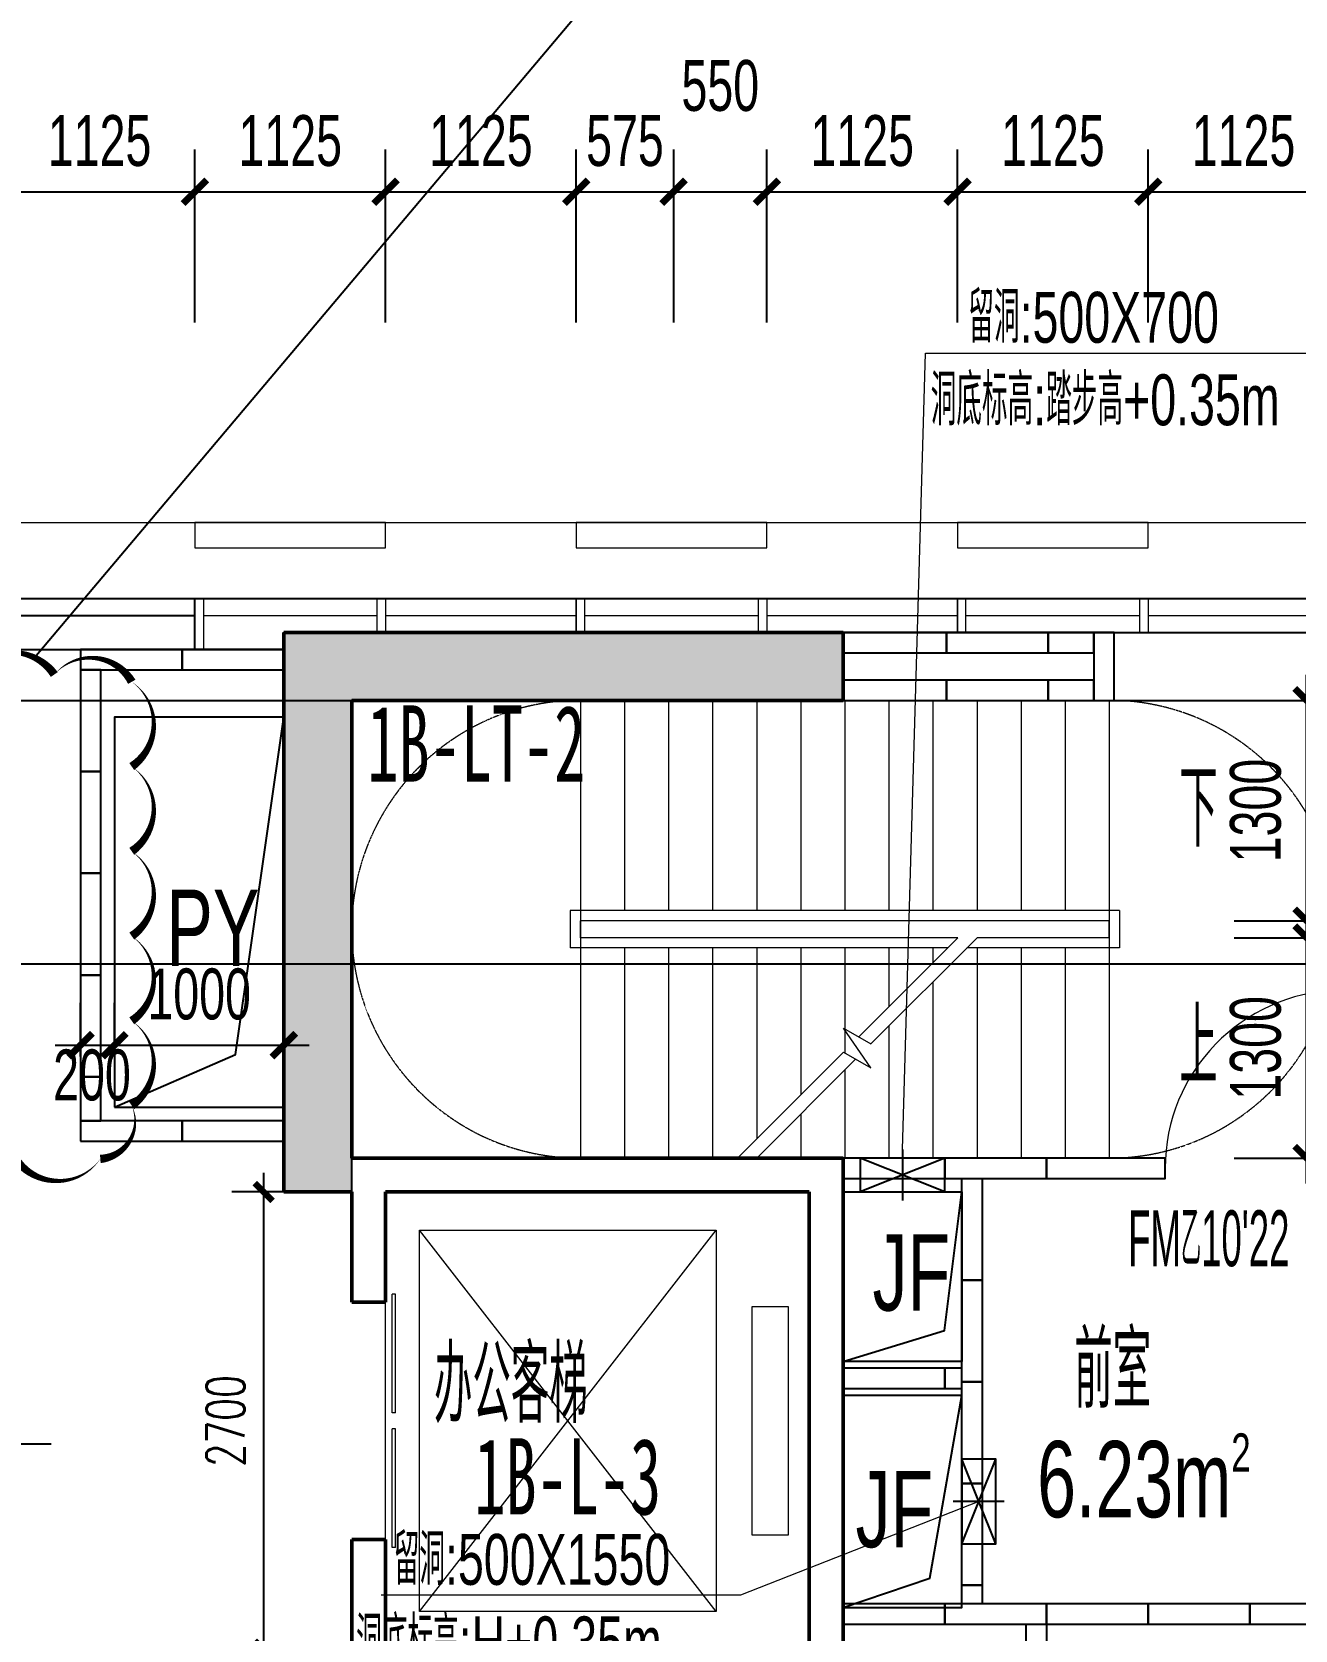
# Model space of a CAD drawing. Header units: millimetres. Extents: x 285006 to 3037698, y -2820855 to 192241.
# Drawn here: x 830919 to 838372, y -2796406 to -2786980 of the extents above; entities that cross this region are included whole.
import ezdxf
from ezdxf.enums import TextEntityAlignment as Align
from ezdxf.xclip import XClip

# ---------------------------------------------------------------- set-up
doc = ezdxf.new("R2010")
doc.units = ezdxf.units.MM
doc.header["$XCLIPFRAME"] = 2
doc.header["$PDMODE"] = 35
doc.header["$PDSIZE"] = -0.1
doc.linetypes.add('CORE-1B-4F$0$DASH', pattern=[0.35, 0.25, -0.1])
for name, color, linetype, lineweight in [('$$$$ALC轻质隔墙', 1, 'Continuous', 25), ('CORE-1B-4F$0$A-DOOR', 142, 'Continuous', 18), ('CORE-1B-4F$0$A-FLOR-STRS', 13, 'Continuous', 18), ('CORE-1B-4F$0$A-FLOR-STRU', 4, 'Continuous', 25), ('CORE-1B-4F$0$A-FLOR-UNDR', 11, 'Continuous', 18), ('CORE-1B-4F$0$A-WALL', 2, 'Continuous', 50), ('DIM-1A1B-电梯尺寸$0$A-ANNO-DIMS', 73, 'Continuous', 18), ('DIM-1B-6F$0$A-ANNO-DIMS', 73, 'Continuous', 18), ('DOOR-1B-IDEN-HXT$0$A-DOOR-FIRE', 142, 'Continuous', 18), ('EXWALL-1B-6F$0$A-FLOR-UNDR', 11, 'Continuous', 18), ('EXWALL-1B-6F$0$A-WALL-GLAZ', 142, 'Continuous', 18), ('EXWALL-1B-6F$0$A-WALL-STON', 31, 'Continuous', 18), ('VERT-IDEN-1B-4F$0$A-ANNO-LEVL', 130, 'Continuous', 25), ('VERT-IDEN-1B-4F$0$A-ANNO-TEXT', 7, 'Continuous', 25), ('VERT-IDEN-1B-4F$0$A-COND-IDEN-TEXT', 11, 'Continuous', 18), ('VERT-IDEN-1B-4F$0$A-EVTR-IDEN', 7, 'Continuous', 25), ('VERT-IDEN-1B-4F$0$A-FLOR-STRS', 13, 'Continuous', 18), ('VERT-IDEN-1B-4F$0$A-ROOM-IDEN', 7, 'Continuous', 25), ('VERT-IDEN-1B-4F$0$mianji', 11, 'Continuous', 18), ('结构留洞-1#AB-6F$0$A-HOLE', 140, 'Continuous', 25)]:
    doc.layers.add(name, color=color, linetype=linetype, lineweight=lineweight)
for name, color, linetype in [('20230731变更修改', 41, 'Continuous'), ('___', 4, 'Continuous'), ('COL-1A1B-4~12$0$S-PUB-COL', 6, 'Continuous'), ('COL-1A1B-4~12$0$S-PUB-COLHATCH', 8, 'Continuous')]:
    doc.layers.add(name, color=color, linetype=linetype)
doc.styles.add('DIM-1A1B-电梯尺寸$0$dim_font', font='simplex.shx', dxfattribs={"width": 0.7})
doc.styles.add('DIM-1B-6F$0$HYGB2014', font='hygbsz.shx', dxfattribs={"width": 0.7, "bigfont": 'hygbhz.shx'})
doc.styles.add('DOOR-1B-IDEN-HXT$0$HYGB2014', font='hygbsz.shx', dxfattribs={"width": 0.7, "bigfont": 'hygbhz.shx'})
doc.styles.add('VERT-IDEN-1B-4F$0$HYGB2014', font='hygbsz.shx', dxfattribs={"width": 0.7, "bigfont": 'hygbhz.shx'})
doc.styles.add('VERT-IDEN-1B-4F$0$HYHT', font='simhei.ttf', dxfattribs={"width": 0.75})
doc.dimstyles.new('DIM-1A1B-电梯尺寸$0$DIMN75', dxfattribs={"dimscale": 0.75, "dimtxt": 300, "dimasz": 100, "dimexe": 250, "dimexo": 300, "dimgap": 0, "dimtad": 0, "dimdec": 0, "dimzin": 0, "dimdsep": 46, "dimtxsty": 'DIM-1A1B-电梯尺寸$0$dim_font', "dimblk": 'DIM-1A1B-电梯尺寸$0$_archtick', "dimcen": 0.09, "dimdle": 150, "dimclrt": 7, "dimazin": 0, "dimtfac": 1, "dimtdec": 0, "dimtix": 1, "dimtmove": 2, "dimatfit": 3, "dimfxl": 1, "dimtvp": 1, "dimtolj": 1, "dimtzin": 0, "dimarcsym": 0})
doc.dimstyles.new('DIM-1B-6F$0$DIMN', dxfattribs={"dimtxt": 300, "dimasz": 100, "dimexe": 250, "dimexo": 300, "dimgap": 0, "dimtad": 0, "dimdec": 0, "dimzin": 0, "dimdsep": 46, "dimtxsty": 'DIM-1B-6F$0$HYGB2014', "dimblk": 'DIM-1B-6F$0$_archtick', "dimcen": 0.09, "dimdle": 150, "dimclrt": 7, "dimazin": 0, "dimtfac": 1, "dimtdec": 0, "dimtix": 1, "dimtmove": 2, "dimatfit": 3, "dimfxl": 1, "dimtvp": 1, "dimtolj": 1, "dimtzin": 0, "dimarcsym": 0})

# ---------------------------------------------------------------- blocks, each defined once
blk = doc.blocks.new('EXWALL-1B-6F$0$幕墙-1125陶板单元')
blk.add_lwpolyline([(-562.5, 150), (562.5, 150), (562.5, 0), (-562.5, 0)], close=True)
blk = doc.blocks.new('EXWALL-1B-6F$0$幕墙-1125玻璃单元')
blk.add_line((-562.5, 100), (562.5, 100))
for points in [[(-612.5, 0), (-562.5, 0), (-562.5, 200), (-612.5, 200)], [(-562.5, 200), (562.5, 200), (562.5, 0), (-562.5, 0)], [(612.5, 0), (562.5, 0), (562.5, 200), (612.5, 200)]]:
    blk.add_lwpolyline(points, close=True)
blk = doc.blocks.new('EXWALL-1B-6F')
at = {"layer": 'EXWALL-1B-6F$0$A-FLOR-UNDR'}
blk.add_lwpolyline([(98333335, 18769022.1), (98333335, 18769272.1), (98374885, 18769272.1), (98374885, 18768822.1)], dxfattribs=at)
at = {"layer": 'EXWALL-1B-6F$0$A-WALL-GLAZ', "lineweight": -3}
for p, q in [((98333635, 18768822.1), (98374885, 18768822.1)), ((98358310, 18768522.1), (98358310, 18768822.1)), ((98357185, 18768722.1), (98358310, 18768722.1)), ((98355035, 18768522), (98358835, 18768522))]:
    blk.add_line(p, q, dxfattribs=at)
at = {"layer": 'EXWALL-1B-6F$0$A-WALL-GLAZ'}
for p, q in [((98358360, 18768722.1), (98359385, 18768722.1)), ((98360610, 18768722.1), (98361635, 18768722.1)), ((98362860, 18768722.1), (98363885, 18768722.1))]:
    blk.add_line(p, q, dxfattribs=at)
blk.add_lwpolyline([(98358360, 18768522.1), (98358310, 18768522.1), (98358310, 18768822.1), (98358360, 18768822.1)], close=True, dxfattribs=at)
at = {"layer": 'EXWALL-1B-6F$0$A-WALL-GLAZ', "xscale": -1, "rotation": 180}
for p in [(98359997.5, 18768822.1), (98362247.5, 18768822.1), (98364497.5, 18768822.1)]:
    blk.add_blockref('EXWALL-1B-6F$0$幕墙-1125玻璃单元', p, dxfattribs=at)
at = {"layer": 'EXWALL-1B-6F$0$A-WALL-STON', "xscale": -1, "rotation": 180}
for p in [(98358872.5, 18769272.1), (98361122.5, 18769272.1), (98363372.5, 18769272.1)]:
    blk.add_blockref('EXWALL-1B-6F$0$幕墙-1125陶板单元', p, dxfattribs=at)
blk = doc.blocks.new('DFGDFSHTHTR')
at = {"layer": 'Defpoints'}
blk.add_lwpolyline([(507205.7, 46210.1), (507405.7, 46210.1), (507405.7, 66210.1), (507205.7, 66210.1), (507205.7, 66910.1), (507905.7, 66910.1), (507905.7, 66810.1), (516105.7, 66810.1), (516105.7, 66910.1), (528605.7, 66910.1), (528605.7, 66810.1), (532405.7, 66810.1), (532405.7, 66910.1), (544305.7, 66910.1)], dxfattribs=at)
blk.add_blockref('EXWALL-1B-6F', (-97826429.4, -18701712))
blk = doc.blocks.new('结构留洞-1#AB-6F')
at = {"layer": 'Defpoints'}
blk.add_lwpolyline([(65900, 200), (66100, 200), (66100, 20200), (65900, 20200), (65900, 20900), (66600, 20900), (66600, 20800), (74800, 20800), (74800, 20900), (87300, 20900), (87300, 20800), (91100, 20800), (91100, 20900), (103000, 20900)], dxfattribs=at)
at = {"layer": '结构留洞-1#AB-6F$0$A-HOLE'}
for points in [[(90100, 18100), (91100, 18100), (91100, 20400), (90100, 20400)], [(95100, 16600), (94400, 16600), (94400, 17600), (95100, 17600)], [(94400, 15150), (95100, 15150), (95100, 16400), (94400, 16400)]]:
    blk.add_lwpolyline(points, close=True, dxfattribs=at)
for points in [[(90100, 18100), (90814, 18412), (91100, 20400)], [(94400, 16600), (94997.7, 16782.9), (95100, 17600)], [(94400, 15150), (94911.9, 15322.3), (95100, 16400)]]:
    blk.add_lwpolyline(points, dxfattribs=at)
blk = doc.blocks.new('COL-1A1B-4~12')
at = {"layer": 'COL-1A1B-4~12$0$S-PUB-COLHATCH'}
blk.add_hatch(color=256, dxfattribs=at).paths.add_polyline_path([(98362135, 18768622.1), (98362135, 18768222.1), (98359235, 18768222.1), (98359235, 18765322.1), (98358835, 18765322.1), (98358835, 18768622.1)])
at = {"layer": 'COL-1A1B-4~12$0$S-PUB-COL', "lineweight": -3}
for p, q in [((98358835, 18765322.1), (98358835, 18768622.1)), ((98358835, 18768622.1), (98362135, 18768622.1)), ((98362135, 18768622.1), (98362135, 18768222.1)), ((98362135, 18768222.1), (98359235, 18768222.1)), ((98359235, 18768222.1), (98359235, 18765322.1)), ((98359235, 18765322.1), (98358835, 18765322.1))]:
    blk.add_line(p, q, dxfattribs=at)
blk = doc.blocks.new('CORE-1B-4F$0$$DORLIB2D$00000127')
at = {"color": 0}
for points in [[(-0.5333, 0.7949), (-0.5333, 0.6904)], [(-0.0333, 0.7949), (-0.5333, 0.7949)], [(-0.0333, 0.7949), (-0.0333, 0.6904)], [(0.5333, 0.7949), (0.0333, 0.7949)], [(0.0333, 0.7949), (0.0333, 0.6904)], [(0.5333, 0.7949), (0.5333, 0.6904)], [(-0.0333, 0.6904), (-0.5333, 0.6904)], [(0.5333, 0.6904), (0.0333, 0.6904)], [(0.5, 0.5), (-0.5, 0.5)]]:
    blk.add_lwpolyline(points, dxfattribs=at)
blk = doc.blocks.new('CORE-1B-4F$0$0110 adssfj')
at = {"layer": 'CORE-1B-4F$0$A-FLOR-STRS', "lineweight": 9}
for p, q in [((1200, 1125), (-550, 1125)), ((-550, 1125), (-550, -1125)), ((1200, 1125), (-550, -1125)), ((-550, 1125), (1200, -1125)), ((1200, -1125), (1200, 1125)), ((1625, 675), (1412.5, 675)), ((1412.5, 675), (1412.5, -675)), ((1625, -675), (1625, 675)), ((1412.5, -675), (1625, -675)), ((-550, -1125), (1200, -1125))]:
    blk.add_line(p, q, dxfattribs=at)
blk = doc.blocks.new('CORE-1B-4F$0$_A2ZXL-WUFENG DANSHAN')
for p, q in [((-0.5, 0), (-0.5, -0.9996)), ((-0.5, 0), (-0.4717, 0)), ((-0.4717, 0), (-0.4717, -0.9996)), ((-0.4717, -0.9996), (-0.5, -0.9996))]:
    blk.add_line(p, q)
blk.add_arc((-0.5, 0), 1, 271.62314, 0)
blk = doc.blocks.new('DIM-1A1B-电梯尺寸$0$_archtick')
at = {"const_width": 0.5}
blk.add_lwpolyline([(-0.7, -0.7), (0.7, 0.7)], dxfattribs=at)
blk = doc.blocks.new('*D604')
at = {"layer": 'Defpoints', "color": 0, "transparency": 16777216}
for p in [(98358715.9, 18765322.1), (98359446.1, 18765322.1), (98359446.1, 18762622.1)]:
    blk.add_point(p, dxfattribs=at)
at = {"layer": 'DIM-1A1B-电梯尺寸$0$A-ANNO-DIMS', "color": 0, "lineweight": -2, "transparency": 16777216}
for p, q in [((98358715.9, 18762509.6), (98358715.9, 18765434.6)), ((98359221.1, 18765322.1), (98358528.4, 18765322.1)), ((98359221.1, 18762622.1), (98358528.4, 18762622.1))]:
    blk.add_line(p, q, dxfattribs=at)
at = {"layer": 'DIM-1A1B-电梯尺寸$0$A-ANNO-DIMS', "color": 0, "lineweight": -2, "transparency": 16777216, "xscale": 75, "yscale": 75, "zscale": 75}
for p, rotation in [((98358715.9, 18765322.1), 90), ((98358715.9, 18762622.1), 270)]:
    blk.add_blockref('DIM-1A1B-电梯尺寸$0$_archtick', p, dxfattribs=dict(at, rotation=rotation))
at = {"layer": 'DIM-1A1B-电梯尺寸$0$A-ANNO-DIMS', "color": 7, "lineweight": -3, "transparency": 16777216, "insert": (98358490.9, 18763972.1), "char_height": 225, "attachment_point": 5, "rotation": 90, "style": 'DIM-1A1B-电梯尺寸$0$dim_font'}
blk.add_mtext('\\A1;2700', dxfattribs=at)
blk = doc.blocks.new('DIM-1B-6F$0$_archtick')
at = {"const_width": 0.4}
blk.add_lwpolyline([(-0.7, -0.7), (0.7, 0.7)], dxfattribs=at)
blk = doc.blocks.new('*D1705')
at = {"layer": 'Defpoints', "color": 0, "transparency": 16777216}
for p in [(831880.7, -2787922.3), (830755.7, -2788993.2), (831880.7, -2788993.2)]:
    blk.add_point(p, dxfattribs=at)
at = {"layer": 'DIM-1B-6F$0$A-ANNO-DIMS', "color": 0, "lineweight": -2, "transparency": 16777216}
for p, q in [((830755.7, -2788693.2), (830755.7, -2787672.3)), ((831880.7, -2788693.2), (831880.7, -2787672.3)), ((830605.7, -2787922.3), (832030.7, -2787922.3))]:
    blk.add_line(p, q, dxfattribs=at)
at = {"layer": 'DIM-1B-6F$0$A-ANNO-DIMS', "color": 0, "lineweight": -2, "transparency": 16777216, "xscale": 100, "yscale": 100, "zscale": 100, "rotation": 180}
blk.add_blockref('DIM-1B-6F$0$_archtick', (830755.7, -2787922.3), dxfattribs=at)
at = {"layer": 'DIM-1B-6F$0$A-ANNO-DIMS', "color": 0, "lineweight": -2, "transparency": 16777216, "xscale": 100, "yscale": 100, "zscale": 100}
blk.add_blockref('DIM-1B-6F$0$_archtick', (831880.7, -2787922.3), dxfattribs=at)
at = {"layer": 'DIM-1B-6F$0$A-ANNO-DIMS', "color": 7, "transparency": 16777216, "insert": (831318.2, -2787622.3), "char_height": 300, "attachment_point": 5, "style": 'DIM-1B-6F$0$HYGB2014'}
blk.add_mtext('\\A1;1125', dxfattribs=at)
blk = doc.blocks.new('*D1706')
at = {"layer": 'Defpoints', "color": 0, "transparency": 16777216}
for p in [(833005.7, -2787922.3), (831880.7, -2788993.2), (833005.7, -2788993.2)]:
    blk.add_point(p, dxfattribs=at)
at = {"layer": 'DIM-1B-6F$0$A-ANNO-DIMS', "color": 0, "lineweight": -2, "transparency": 16777216}
for p, q in [((831880.7, -2788693.2), (831880.7, -2787672.3)), ((833005.7, -2788693.2), (833005.7, -2787672.3)), ((831730.7, -2787922.3), (833155.7, -2787922.3))]:
    blk.add_line(p, q, dxfattribs=at)
at = {"layer": 'DIM-1B-6F$0$A-ANNO-DIMS', "color": 0, "lineweight": -2, "transparency": 16777216, "xscale": 100, "yscale": 100, "zscale": 100, "rotation": 180}
blk.add_blockref('DIM-1B-6F$0$_archtick', (831880.7, -2787922.3), dxfattribs=at)
at = {"layer": 'DIM-1B-6F$0$A-ANNO-DIMS', "color": 0, "lineweight": -2, "transparency": 16777216, "xscale": 100, "yscale": 100, "zscale": 100}
blk.add_blockref('DIM-1B-6F$0$_archtick', (833005.7, -2787922.3), dxfattribs=at)
at = {"layer": 'DIM-1B-6F$0$A-ANNO-DIMS', "color": 7, "transparency": 16777216, "insert": (832443.2, -2787622.3), "char_height": 300, "attachment_point": 5, "style": 'DIM-1B-6F$0$HYGB2014'}
blk.add_mtext('\\A1;1125', dxfattribs=at)
blk = doc.blocks.new('*D1707')
at = {"layer": 'Defpoints', "color": 0, "transparency": 16777216}
for p in [(834130.7, -2787922.3), (833005.7, -2788993.2), (834130.7, -2788993.2)]:
    blk.add_point(p, dxfattribs=at)
at = {"layer": 'DIM-1B-6F$0$A-ANNO-DIMS', "color": 0, "lineweight": -2, "transparency": 16777216}
for p, q in [((833005.7, -2788693.2), (833005.7, -2787672.3)), ((834130.7, -2788693.2), (834130.7, -2787672.3)), ((832855.7, -2787922.3), (834280.7, -2787922.3))]:
    blk.add_line(p, q, dxfattribs=at)
at = {"layer": 'DIM-1B-6F$0$A-ANNO-DIMS', "color": 0, "lineweight": -2, "transparency": 16777216, "xscale": 100, "yscale": 100, "zscale": 100, "rotation": 180}
blk.add_blockref('DIM-1B-6F$0$_archtick', (833005.7, -2787922.3), dxfattribs=at)
at = {"layer": 'DIM-1B-6F$0$A-ANNO-DIMS', "color": 0, "lineweight": -2, "transparency": 16777216, "xscale": 100, "yscale": 100, "zscale": 100}
blk.add_blockref('DIM-1B-6F$0$_archtick', (834130.7, -2787922.3), dxfattribs=at)
at = {"layer": 'DIM-1B-6F$0$A-ANNO-DIMS', "color": 7, "transparency": 16777216, "insert": (833568.2, -2787622.3), "char_height": 300, "attachment_point": 5, "style": 'DIM-1B-6F$0$HYGB2014'}
blk.add_mtext('\\A1;1125', dxfattribs=at)
blk = doc.blocks.new('*D1708')
at = {"layer": 'Defpoints', "color": 0, "transparency": 16777216}
for p in [(834705.7, -2787922.3), (834130.7, -2788993.2), (834705.7, -2788993.2)]:
    blk.add_point(p, dxfattribs=at)
at = {"layer": 'DIM-1B-6F$0$A-ANNO-DIMS', "color": 0, "lineweight": -2, "transparency": 16777216}
for p, q in [((834130.7, -2788693.2), (834130.7, -2787672.3)), ((834705.7, -2788693.2), (834705.7, -2787672.3)), ((833980.7, -2787922.3), (834855.7, -2787922.3))]:
    blk.add_line(p, q, dxfattribs=at)
at = {"layer": 'DIM-1B-6F$0$A-ANNO-DIMS', "color": 0, "lineweight": -2, "transparency": 16777216, "xscale": 100, "yscale": 100, "zscale": 100, "rotation": 180}
blk.add_blockref('DIM-1B-6F$0$_archtick', (834130.7, -2787922.3), dxfattribs=at)
at = {"layer": 'DIM-1B-6F$0$A-ANNO-DIMS', "color": 0, "lineweight": -2, "transparency": 16777216, "xscale": 100, "yscale": 100, "zscale": 100}
blk.add_blockref('DIM-1B-6F$0$_archtick', (834705.7, -2787922.3), dxfattribs=at)
at = {"layer": 'DIM-1B-6F$0$A-ANNO-DIMS', "color": 7, "transparency": 16777216, "insert": (834418.2, -2787622.3), "char_height": 300, "attachment_point": 5, "style": 'DIM-1B-6F$0$HYGB2014'}
blk.add_mtext('\\A1;575', dxfattribs=at)
blk = doc.blocks.new('*D1709')
at = {"layer": 'Defpoints', "color": 0, "transparency": 16777216}
for p in [(835255.7, -2787922.3), (834705.7, -2788993.2), (835255.7, -2788993.2)]:
    blk.add_point(p, dxfattribs=at)
at = {"layer": 'DIM-1B-6F$0$A-ANNO-DIMS', "color": 0, "lineweight": -2, "transparency": 16777216}
for p, q in [((834705.7, -2788693.2), (834705.7, -2787672.3)), ((835255.7, -2788693.2), (835255.7, -2787672.3)), ((834555.7, -2787922.3), (835405.7, -2787922.3))]:
    blk.add_line(p, q, dxfattribs=at)
at = {"layer": 'DIM-1B-6F$0$A-ANNO-DIMS', "color": 0, "lineweight": -2, "transparency": 16777216, "xscale": 100, "yscale": 100, "zscale": 100, "rotation": 180}
blk.add_blockref('DIM-1B-6F$0$_archtick', (834705.7, -2787922.3), dxfattribs=at)
at = {"layer": 'DIM-1B-6F$0$A-ANNO-DIMS', "color": 0, "lineweight": -2, "transparency": 16777216, "xscale": 100, "yscale": 100, "zscale": 100}
blk.add_blockref('DIM-1B-6F$0$_archtick', (835255.7, -2787922.3), dxfattribs=at)
at = {"layer": 'DIM-1B-6F$0$A-ANNO-DIMS', "color": 7, "transparency": 16777216, "insert": (834980.7, -2787297.3), "char_height": 300, "attachment_point": 5, "style": 'DIM-1B-6F$0$HYGB2014'}
blk.add_mtext('\\A1;550', dxfattribs=at)
blk = doc.blocks.new('*D1710')
at = {"layer": 'Defpoints', "color": 0, "transparency": 16777216}
for p in [(836380.7, -2787922.3), (835255.7, -2788993.2), (836380.7, -2788993.2)]:
    blk.add_point(p, dxfattribs=at)
at = {"layer": 'DIM-1B-6F$0$A-ANNO-DIMS', "color": 0, "lineweight": -2, "transparency": 16777216}
for p, q in [((835255.7, -2788693.2), (835255.7, -2787672.3)), ((836380.7, -2788693.2), (836380.7, -2787672.3)), ((835105.7, -2787922.3), (836530.7, -2787922.3))]:
    blk.add_line(p, q, dxfattribs=at)
at = {"layer": 'DIM-1B-6F$0$A-ANNO-DIMS', "color": 0, "lineweight": -2, "transparency": 16777216, "xscale": 100, "yscale": 100, "zscale": 100, "rotation": 180}
blk.add_blockref('DIM-1B-6F$0$_archtick', (835255.7, -2787922.3), dxfattribs=at)
at = {"layer": 'DIM-1B-6F$0$A-ANNO-DIMS', "color": 0, "lineweight": -2, "transparency": 16777216, "xscale": 100, "yscale": 100, "zscale": 100}
blk.add_blockref('DIM-1B-6F$0$_archtick', (836380.7, -2787922.3), dxfattribs=at)
at = {"layer": 'DIM-1B-6F$0$A-ANNO-DIMS', "color": 7, "transparency": 16777216, "insert": (835818.2, -2787622.3), "char_height": 300, "attachment_point": 5, "style": 'DIM-1B-6F$0$HYGB2014'}
blk.add_mtext('\\A1;1125', dxfattribs=at)
blk = doc.blocks.new('*D1711')
at = {"layer": 'Defpoints', "color": 0, "transparency": 16777216}
for p in [(837505.7, -2787922.3), (836380.7, -2788993.2), (837505.7, -2788993.2)]:
    blk.add_point(p, dxfattribs=at)
at = {"layer": 'DIM-1B-6F$0$A-ANNO-DIMS', "color": 0, "lineweight": -2, "transparency": 16777216}
for p, q in [((836380.7, -2788693.2), (836380.7, -2787672.3)), ((837505.7, -2788693.2), (837505.7, -2787672.3)), ((836230.7, -2787922.3), (837655.7, -2787922.3))]:
    blk.add_line(p, q, dxfattribs=at)
at = {"layer": 'DIM-1B-6F$0$A-ANNO-DIMS', "color": 0, "lineweight": -2, "transparency": 16777216, "xscale": 100, "yscale": 100, "zscale": 100, "rotation": 180}
blk.add_blockref('DIM-1B-6F$0$_archtick', (836380.7, -2787922.3), dxfattribs=at)
at = {"layer": 'DIM-1B-6F$0$A-ANNO-DIMS', "color": 0, "lineweight": -2, "transparency": 16777216, "xscale": 100, "yscale": 100, "zscale": 100}
blk.add_blockref('DIM-1B-6F$0$_archtick', (837505.7, -2787922.3), dxfattribs=at)
at = {"layer": 'DIM-1B-6F$0$A-ANNO-DIMS', "color": 7, "transparency": 16777216, "insert": (836943.2, -2787622.3), "char_height": 300, "attachment_point": 5, "style": 'DIM-1B-6F$0$HYGB2014'}
blk.add_mtext('\\A1;1125', dxfattribs=at)
blk = doc.blocks.new('*D1712')
at = {"layer": 'Defpoints', "color": 0, "transparency": 16777216}
for p in [(838630.7, -2787922.3), (837505.7, -2788993.2), (838630.7, -2788993.2)]:
    blk.add_point(p, dxfattribs=at)
at = {"layer": 'DIM-1B-6F$0$A-ANNO-DIMS', "color": 0, "lineweight": -2, "transparency": 16777216}
for p, q in [((837505.7, -2788693.2), (837505.7, -2787672.3)), ((838630.7, -2788693.2), (838630.7, -2787672.3)), ((837355.7, -2787922.3), (838780.7, -2787922.3))]:
    blk.add_line(p, q, dxfattribs=at)
at = {"layer": 'DIM-1B-6F$0$A-ANNO-DIMS', "color": 0, "lineweight": -2, "transparency": 16777216, "xscale": 100, "yscale": 100, "zscale": 100, "rotation": 180}
blk.add_blockref('DIM-1B-6F$0$_archtick', (837505.7, -2787922.3), dxfattribs=at)
at = {"layer": 'DIM-1B-6F$0$A-ANNO-DIMS', "color": 0, "lineweight": -2, "transparency": 16777216, "xscale": 100, "yscale": 100, "zscale": 100}
blk.add_blockref('DIM-1B-6F$0$_archtick', (838630.7, -2787922.3), dxfattribs=at)
at = {"layer": 'DIM-1B-6F$0$A-ANNO-DIMS', "color": 7, "transparency": 16777216, "insert": (838068.2, -2787622.3), "char_height": 300, "attachment_point": 5, "style": 'DIM-1B-6F$0$HYGB2014'}
blk.add_mtext('\\A1;1125', dxfattribs=at)
blk = doc.blocks.new('*D1614')
at = {"layer": 'Defpoints', "color": 0, "transparency": 16777216}
for p in [(837712.9, -2792322.3), (838440.2, -2792322.3), (837712.9, -2793622.3)]:
    blk.add_point(p, dxfattribs=at)
at = {"layer": 'DIM-1B-6F$0$A-ANNO-DIMS', "color": 0, "lineweight": -2, "transparency": 16777216}
for p, q in [((838440.2, -2793772.3), (838440.2, -2792172.3)), ((838012.9, -2792322.3), (838690.2, -2792322.3)), ((838012.9, -2793622.3), (838690.2, -2793622.3))]:
    blk.add_line(p, q, dxfattribs=at)
at = {"layer": 'DIM-1B-6F$0$A-ANNO-DIMS', "color": 0, "lineweight": -2, "transparency": 16777216, "xscale": 100, "yscale": 100, "zscale": 100}
for p, rotation in [((838440.2, -2792322.3), 90), ((838440.2, -2793622.3), 270)]:
    blk.add_blockref('DIM-1B-6F$0$_archtick', p, dxfattribs=dict(at, rotation=rotation))
at = {"layer": 'DIM-1B-6F$0$A-ANNO-DIMS', "color": 7, "transparency": 16777216, "insert": (838140.2, -2792972.3), "char_height": 300, "attachment_point": 5, "rotation": 90, "style": 'DIM-1B-6F$0$HYGB2014'}
blk.add_mtext('\\A1;1300', dxfattribs=at)
blk = doc.blocks.new('*D1615')
at = {"layer": 'Defpoints', "color": 0, "transparency": 16777216}
for p in [(837712.9, -2792222.3), (838440.2, -2792222.3), (837712.9, -2792322.3)]:
    blk.add_point(p, dxfattribs=at)
at = {"layer": 'DIM-1B-6F$0$A-ANNO-DIMS', "color": 0, "lineweight": -2, "transparency": 16777216}
for p, q in [((838440.2, -2792472.3), (838440.2, -2792072.3)), ((838012.9, -2792222.3), (838690.2, -2792222.3)), ((838012.9, -2792322.3), (838690.2, -2792322.3))]:
    blk.add_line(p, q, dxfattribs=at)
at = {"layer": 'DIM-1B-6F$0$A-ANNO-DIMS', "color": 0, "lineweight": -2, "transparency": 16777216, "xscale": 100, "yscale": 100, "zscale": 100}
for p, rotation in [((838440.2, -2792222.3), 90), ((838440.2, -2792322.3), 270)]:
    blk.add_blockref('DIM-1B-6F$0$_archtick', p, dxfattribs=dict(at, rotation=rotation))
at = {"layer": 'DIM-1B-6F$0$A-ANNO-DIMS', "color": 7, "transparency": 16777216, "insert": (838661.4, -2792272.3), "char_height": 300, "attachment_point": 5, "rotation": 90, "style": 'DIM-1B-6F$0$HYGB2014'}
blk.add_mtext('\\A1;100', dxfattribs=at)
blk = doc.blocks.new('*D1616')
at = {"layer": 'Defpoints', "color": 0, "transparency": 16777216}
for p in [(837712.9, -2790922.3), (838440.2, -2790922.3), (837712.9, -2792222.3)]:
    blk.add_point(p, dxfattribs=at)
at = {"layer": 'DIM-1B-6F$0$A-ANNO-DIMS', "color": 0, "lineweight": -2, "transparency": 16777216}
for p, q in [((838440.2, -2792372.3), (838440.2, -2790772.3)), ((838012.9, -2790922.3), (838690.2, -2790922.3)), ((838012.9, -2792222.3), (838690.2, -2792222.3))]:
    blk.add_line(p, q, dxfattribs=at)
at = {"layer": 'DIM-1B-6F$0$A-ANNO-DIMS', "color": 0, "lineweight": -2, "transparency": 16777216, "xscale": 100, "yscale": 100, "zscale": 100}
for p, rotation in [((838440.2, -2790922.3), 90), ((838440.2, -2792222.3), 270)]:
    blk.add_blockref('DIM-1B-6F$0$_archtick', p, dxfattribs=dict(at, rotation=rotation))
at = {"layer": 'DIM-1B-6F$0$A-ANNO-DIMS', "color": 7, "transparency": 16777216, "insert": (838140.2, -2791572.3), "char_height": 300, "attachment_point": 5, "rotation": 90, "style": 'DIM-1B-6F$0$HYGB2014'}
blk.add_mtext('\\A1;1300', dxfattribs=at)
blk = doc.blocks.new('*D1624')
at = {"layer": 'Defpoints', "color": 0, "transparency": 16777216}
for p in [(831405.7, -2792956.2), (831205.7, -2793322.3), (831405.7, -2793322.3)]:
    blk.add_point(p, dxfattribs=at)
at = {"layer": 'DIM-1B-6F$0$A-ANNO-DIMS', "color": 0, "lineweight": -2, "transparency": 16777216}
for p, q in [((831205.7, -2793022.3), (831205.7, -2792706.2)), ((831405.7, -2793022.3), (831405.7, -2792706.2)), ((831055.7, -2792956.2), (831555.7, -2792956.2))]:
    blk.add_line(p, q, dxfattribs=at)
at = {"layer": 'DIM-1B-6F$0$A-ANNO-DIMS', "color": 0, "lineweight": -2, "transparency": 16777216, "xscale": 100, "yscale": 100, "zscale": 100, "rotation": 180}
blk.add_blockref('DIM-1B-6F$0$_archtick', (831205.7, -2792956.2), dxfattribs=at)
at = {"layer": 'DIM-1B-6F$0$A-ANNO-DIMS', "color": 0, "lineweight": -2, "transparency": 16777216, "xscale": 100, "yscale": 100, "zscale": 100}
blk.add_blockref('DIM-1B-6F$0$_archtick', (831405.7, -2792956.2), dxfattribs=at)
at = {"layer": 'DIM-1B-6F$0$A-ANNO-DIMS', "color": 7, "transparency": 16777216, "insert": (831273.4, -2793133.9), "char_height": 300, "attachment_point": 5, "style": 'DIM-1B-6F$0$HYGB2014'}
blk.add_mtext('\\A1;200', dxfattribs=at)
blk = doc.blocks.new('*D1625')
at = {"layer": 'Defpoints', "color": 0, "transparency": 16777216}
for p in [(832405.7, -2792956.2), (831405.7, -2793322.3), (832405.7, -2793322.3)]:
    blk.add_point(p, dxfattribs=at)
at = {"layer": 'DIM-1B-6F$0$A-ANNO-DIMS', "color": 0, "lineweight": -2, "transparency": 16777216}
for p, q in [((831405.7, -2793022.3), (831405.7, -2792706.2)), ((832405.7, -2793022.3), (832405.7, -2792706.2)), ((831255.7, -2792956.2), (832555.7, -2792956.2))]:
    blk.add_line(p, q, dxfattribs=at)
at = {"layer": 'DIM-1B-6F$0$A-ANNO-DIMS', "color": 0, "lineweight": -2, "transparency": 16777216, "xscale": 100, "yscale": 100, "zscale": 100, "rotation": 180}
blk.add_blockref('DIM-1B-6F$0$_archtick', (831405.7, -2792956.2), dxfattribs=at)
at = {"layer": 'DIM-1B-6F$0$A-ANNO-DIMS', "color": 0, "lineweight": -2, "transparency": 16777216, "xscale": 100, "yscale": 100, "zscale": 100}
blk.add_blockref('DIM-1B-6F$0$_archtick', (832405.7, -2792956.2), dxfattribs=at)
at = {"layer": 'DIM-1B-6F$0$A-ANNO-DIMS', "color": 7, "transparency": 16777216, "insert": (831905.7, -2792656.2), "char_height": 300, "attachment_point": 5, "style": 'DIM-1B-6F$0$HYGB2014'}
blk.add_mtext('\\A1;1000', dxfattribs=at)
blk = doc.blocks.new('VERT-IDEN-1B-4F')
at = {"layer": 'VERT-IDEN-1B-4F$0$A-ANNO-LEVL'}
blk.add_lwpolyline([(98356677.7, 18763837), (98356227.7, 18763387), (98355777.7, 18763837), (98357461.5, 18763837)], dxfattribs=at)
at = {"layer": 'VERT-IDEN-1B-4F$0$A-COND-IDEN-TEXT'}
for points in [[(98362485, 18765572.1), (98362622, 18770270.1), (98365292.1, 18770270.1)], [(98362935, 18763497.1), (98361529.8, 18762943.4), (98359409.4, 18762943.4)]]:
    blk.add_lwpolyline(points, dxfattribs=at)
at = {"layer": 'VERT-IDEN-1B-4F$0$A-ANNO-TEXT', "style": 'VERT-IDEN-1B-4F$0$HYGB2014', "width": 0.7}
for s, p in [('留洞:500X700', (98362873.8, 18770481.6)), ('洞底标高:踏步高+0.35m', (98362652, 18769994.9)), ('留洞:500X1550', (98359483.4, 18763154.9)), ('洞底标高:H+0.35m', (98359261.6, 18762668.2))]:
    blk.add_text(s, height=300, dxfattribs=at).set_placement(p, align=Align.MIDDLE_LEFT)
at = {"layer": 'VERT-IDEN-1B-4F$0$A-EVTR-IDEN', "lineweight": -3, "style": 'VERT-IDEN-1B-4F$0$HYHT', "width": 0.6}
for s, p in [('1B-LT-2', (98359327.7, 18767742.7)), ('1B-L-3', (98359959.4, 18763419.9))]:
    blk.add_text(s, height=450, dxfattribs=at).set_placement(p)
at = {"layer": 'VERT-IDEN-1B-4F$0$A-FLOR-STRS', "style": 'VERT-IDEN-1B-4F$0$HYGB2014', "width": 0.7}
for s, p in [('下', (98364231.6, 18767584.1)), ('上', (98364231.6, 18766180.4))]:
    blk.add_text(s, height=450, dxfattribs=at).set_placement(p, align=Align.MIDDLE_CENTER)
at = {"layer": 'VERT-IDEN-1B-4F$0$A-ROOM-IDEN', "lineweight": -3, "style": 'VERT-IDEN-1B-4F$0$HYGB2014', "width": 0.7}
for s, p in [('PY', (98358141.2, 18766656.1)), ('JF', (98362308.6, 18764622.3)), ('前室', (98363499.1, 18764047.8)), ('办公客梯', (98359720.4, 18763960.3)), ('JF', (98362208.4, 18763226.6))]:
    blk.add_text(s, height=450, dxfattribs=at).set_placement(p)
at = {"layer": 'VERT-IDEN-1B-4F$0$mianji', "insert": (98363909.8, 18763647.6), "char_height": 450, "attachment_point": 5, "style": 'VERT-IDEN-1B-4F$0$HYGB2014'}
blk.add_mtext('\\A1;6.23m{\\H0.5x;\\S2^ ;}', dxfattribs=at)
blk = doc.blocks.new('A$C008C76B7')
at = {"layer": '$$$$ALC轻质隔墙'}
for points in [[(19200, 280), (19810, 280), (19810, 400), (19200, 400), (19200, 280)], [(19810, 280), (20410, 280), (20410, 400), (19810, 400), (19810, 280)], [(20410, 280), (20680, 280), (20680, 400), (20410, 400), (20410, 280)], [(20800, 400), (20680, 400), (20680, 0), (20800, 0), (20800, 400)], [(14700, 179.9), (15300, 179.9), (15300, 299.9), (14700, 299.9), (14700, 179.9)], [(15300, 179.9), (15900, 179.9), (15900, 299.9), (15300, 299.9), (15300, 179.9)], [(14700, 179.9), (14700, -420.1), (14820, -420.1), (14820, 179.9), (14700, 179.9)], [(19200, 0), (19810, 0), (19810, 120), (19200, 120), (19200, 0)], [(19810, 0), (20410, 0), (20410, 120), (19810, 120), (19810, 0)], [(20410, 0), (20680, 0), (20680, 120), (20410, 120), (20410, 0)], [(14700, -420.1), (14700, -1020.1), (14820, -1020.1), (14820, -420.1), (14700, -420.1)], [(14700, -1020.1), (14700, -1620.1), (14820, -1620.1), (14820, -1020.1), (14700, -1020.1)], [(14700, -1620.1), (14700, -2220.1), (14820, -2220.1), (14820, -1620.1), (14700, -1620.1)], [(14700, -2220.1), (14700, -2480), (14820, -2480), (14820, -2220.1), (14700, -2220.1)], [(14700, -2600), (15300, -2600), (15300, -2480), (14700, -2480), (14700, -2600)], [(15300, -2600), (15900, -2600), (15900, -2480), (15300, -2480), (15300, -2600)], [(19200, -2820), (19800, -2820), (19800, -2700), (19200, -2700), (19200, -2820)], [(19800, -2820), (20400, -2820), (20400, -2700), (19800, -2700), (19800, -2820)], [(20400, -2820), (21100, -2820), (21100, -2700), (20400, -2700), (20400, -2820)], [(19200, -4060), (19800, -4060), (19800, -3940), (19200, -3940), (19200, -4060)], [(19800, -4060), (19900, -4060), (19900, -3940), (19800, -3940), (19800, -4060)], [(19200, -5449.9), (19800, -5449.9), (19800, -5329.9), (19200, -5329.9), (19200, -5449.9)], [(19800, -5449.9), (20400, -5449.9), (20400, -5329.9), (19800, -5329.9), (19800, -5449.9)], [(20400, -5449.9), (21000, -5449.9), (21000, -5329.9), (20400, -5329.9), (20400, -5449.9)], [(21000, -5449.9), (21600, -5449.9), (21600, -5329.9), (21000, -5329.9), (21000, -5449.9)], [(21600, -5449.9), (22200, -5449.9), (22200, -5329.9), (21600, -5329.9), (21600, -5449.9)]]:
    blk.add_lwpolyline(points, dxfattribs=at)
for points in [[(19900, -2820), (20020, -2820), (20020, -3420), (19900, -3420)], [(19900, -3420), (20020, -3420), (20020, -4020), (19900, -4020)], [(19900, -4020), (20020, -4020), (20020, -4620), (19900, -4620)], [(19900, -4620), (20020, -4620), (20020, -5220), (19900, -5220)], [(19900, -5220), (20020, -5220), (20020, -5329.9), (19900, -5329.9)], [(20280, -5449.9), (20400, -5449.9), (20400, -6150), (20280, -6150)]]:
    blk.add_lwpolyline(points, close=True, dxfattribs=at)
at = {"layer": 'Defpoints', "color": 0}
blk.add_lwpolyline([(0, 0), (27400, 0), (27400, -9200), (0, -9200)], close=True, dxfattribs=at)
blk = doc.blocks.new('DIM-1A1B-电梯尺寸')
at = {"layer": 'DIM-1A1B-电梯尺寸$0$A-ANNO-DIMS', "color": 73, "lineweight": -3}
dim = blk.add_linear_dim(base=(98358715.9, 18765322.1), p1=(98359446.1, 18762622.1), p2=(98359446.1, 18765322.1), angle=90, dimstyle='DIM-1A1B-电梯尺寸$0$DIMN75', dxfattribs=at)
dim.commit()
dim.dimension.update_dxf_attribs({"geometry": '*D604', "text_midpoint": (98358490.9, 18763972.1)})

msp = doc.modelspace()

# ---------------------------------------------------------------- linework, layer by layer
at = {"layer": '20230731变更修改'}
msp.add_lwpolyline([(830933.3, -2790669.6), (836698.5, -2783837.8), (844533.1, -2783837.8)], dxfattribs=at)
msp.add_lwpolyline([(828551.3, -2790769.8, 0, 50, -0.520567), (829051.3, -2790769.8, 0, 50, -0.520567), (829551.3, -2790769.8, 0, 50, -0.520567), (830051.3, -2790769.8, 0, 50, -0.520567), (830551.3, -2790769.8, 0, 50, -0.520567), (831051.3, -2790769.8, 0, 50, -0.520567), (831508.2, -2790812.9, 0, 50, -0.520567), (831508.2, -2791312.9, 0, 50, -0.520567), (831508.2, -2791812.9, 0, 50, -0.520567), (831508.2, -2792312.9, 0, 50, -0.520567), (831508.2, -2792812.9, 0, 50, -0.520567), (831508.2, -2793312.9, 0, 50, -0.520567), (831322.5, -2793627.2, 0, 50, -0.520567), (830822.5, -2793627.2, 0, 50, -0.520567), (830322.5, -2793627.2, 0, 50, -0.520567), (829822.5, -2793627.2, 0, 50, -0.520567), (829322.5, -2793627.2, 0, 50, -0.520567), (828822.5, -2793627.2, 0, 50, -0.520567), (828551.3, -2793398.3, 0, 50, -0.520567), (828551.3, -2792898.3, 0, 50, -0.520567), (828551.3, -2792398.3, 0, 50, -0.520567), (828551.3, -2791898.3, 0, 50, -0.520567), (828551.3, -2791398.3, 0, 50, -0.520567)], format="xyseb", close=True, dxfattribs=at)
at = {"layer": 'CORE-1B-4F$0$A-FLOR-STRU'}
for p, q in [((836305.7, -2793822.3), (835805.7, -2793622.3)), ((836305.7, -2793622.3), (835805.7, -2793822.3)), ((836405.7, -2795897.3), (836605.7, -2795397.3)), ((836605.7, -2795897.3), (836405.7, -2795397.3))]:
    msp.add_line(p, q, dxfattribs=at)
at = {"layer": 'CORE-1B-4F$0$A-FLOR-STRU', "color": 1, "linetype": 'ByBlock'}
for p, q in [((836055.7, -2793572.3), (836055.7, -2793872.3)), ((836655.7, -2795647.3), (836355.7, -2795647.3))]:
    msp.add_line(p, q, dxfattribs=at)
at = {"layer": 'CORE-1B-4F$0$A-FLOR-STRU'}
for points in [[(836305.7, -2793822.3), (836305.7, -2793622.3), (835805.7, -2793622.3), (835805.7, -2793822.3)], [(836405.7, -2795897.3), (836605.7, -2795897.3), (836605.7, -2795397.3), (836405.7, -2795397.3)]]:
    msp.add_lwpolyline(points, close=True, dxfattribs=at)
at = {"layer": 'CORE-1B-4F$0$A-FLOR-UNDR'}
for p, q in [((834155.7, -2790922.3), (834155.7, -2793622.3)), ((834415.7, -2790922.3), (834415.7, -2792162.3)), ((834675.7, -2790922.3), (834675.7, -2792162.3)), ((834935.7, -2790922.3), (834935.7, -2792162.3)), ((835195.7, -2790922.3), (835195.7, -2792162.3)), ((835455.7, -2790922.3), (835455.7, -2792162.3)), ((835715.7, -2790922.3), (835715.7, -2792162.3)), ((835975.7, -2790922.3), (835975.7, -2792162.3)), ((836235.7, -2790922.3), (836235.7, -2792162.3)), ((836495.7, -2790922.3), (836495.7, -2792162.3)), ((836755.7, -2790922.3), (836755.7, -2792162.3)), ((837015.7, -2790922.3), (837015.7, -2792162.3)), ((837275.7, -2790922.3), (837275.7, -2793622.3)), ((837335.7, -2792162.3), (834095.7, -2792162.3)), ((834095.7, -2792162.3), (834095.7, -2792382.3)), ((834155.7, -2792322.3), (834155.7, -2792222.3)), ((837275.7, -2792222.3), (834155.7, -2792222.3)), ((837275.7, -2792322.3), (837275.7, -2792222.3)), ((837335.7, -2792162.3), (837335.7, -2792382.3)), ((836382.5, -2792322.3), (834155.7, -2792322.3)), ((835797.5, -2792907.3), (836382.5, -2792322.3)), ((837275.7, -2792322.3), (836495.7, -2792322.3)), ((836322.5, -2792382.3), (834095.7, -2792382.3)), ((834415.7, -2792382.3), (834415.7, -2793622.3)), ((834675.7, -2792382.3), (834675.7, -2793622.3)), ((834935.7, -2792382.3), (834935.7, -2793622.3)), ((835195.7, -2792382.3), (835195.7, -2793509.1)), ((835455.7, -2792382.3), (835455.7, -2793249.1)), ((835715.7, -2792382.3), (835715.7, -2793002.5)), ((835975.7, -2792382.3), (835975.7, -2792729.1)), ((836235.7, -2792382.3), (836235.7, -2792469.1)), ((837335.7, -2792382.3), (836435.7, -2792382.3)), ((836495.7, -2792382.3), (836495.7, -2793622.3)), ((836755.7, -2792382.3), (836755.7, -2793622.3)), ((837015.7, -2792382.3), (837015.7, -2793622.3)), ((836235.7, -2792582.3), (836235.7, -2793622.3)), ((835975.7, -2792842.3), (835975.7, -2793622.3)), ((835195.7, -2793622.3), (835779.4, -2793038.5)), ((835715.7, -2793102.3), (835715.7, -2793622.3)), ((835455.7, -2793362.3), (835455.7, -2793622.3))]:
    msp.add_line(p, q, dxfattribs=at)
for points in [[(835715.7, -2792972.3, 0, 70, 0), (835365.7, -2792972.3, 0, 0, 0), (833555.7, -2792972.3, 0, 0, 0), (833555.7, -2791572.3, 0, 0, 0), (837425.7, -2791572.3, 0, 0, 0)], [(836235.7, -2792972.3, 0, 70, 0), (836585.7, -2792972.3, 0, 0, 0), (837425.7, -2792972.3, 0, 0, 0)]]:
    msp.add_lwpolyline(points, format="xyseb", dxfattribs=at)
for points in [[(835082.5, -2793622.3), (835707.1, -2792997.7), (835869.8, -2793089.6), (835707.1, -2792856.2), (835869.8, -2792948.2), (836495.7, -2792322.3)], [(833005.7, -2795872.3), (833005.7, -2796522.3), (835505.7, -2796522.3), (835505.7, -2793822.3), (833005.7, -2793822.3), (833005.7, -2794472.3)]]:
    msp.add_lwpolyline(points, dxfattribs=at)
at = {"layer": 'CORE-1B-4F$0$A-FLOR-UNDR', "linetype": 'CORE-1B-4F$0$DASH'}
for centre, start, end in [((834155.7, -2792272.3), 90, 270), ((837275.7, -2792272.3), 270, 90)]:
    msp.add_arc(centre, 1350, start, end, dxfattribs=at)
at = {"layer": 'CORE-1B-4F$0$A-WALL'}
for p, q in [((835705.7, -2790522.3), (832405.7, -2790522.3)), ((832405.7, -2793822.3), (832405.7, -2790522.3)), ((835705.7, -2790522.3), (835705.7, -2790922.3)), ((835705.7, -2790922.3), (832805.7, -2790922.3)), ((832805.7, -2790922.3), (832805.7, -2793622.3)), ((835705.7, -2793622.3), (832805.7, -2793622.3)), ((835705.7, -2800522.3), (835705.7, -2793622.3)), ((832805.7, -2793822.3), (832405.7, -2793822.3)), ((832805.7, -2793822.3), (832805.7, -2794472.3)), ((833005.7, -2793822.3), (833005.7, -2794322.3)), ((833005.7, -2793822.3), (833005.7, -2794472.3)), ((835505.7, -2793822.3), (833005.7, -2793822.3)), ((835505.7, -2796522.3), (835505.7, -2793822.3)), ((833005.7, -2794472.3), (832805.7, -2794472.3)), ((832805.7, -2797372.3), (832805.7, -2795872.3)), ((833005.7, -2795872.3), (832805.7, -2795872.3)), ((833005.7, -2796522.3), (833005.7, -2795872.3))]:
    msp.add_line(p, q, dxfattribs=at)
at = {"layer": 'Defpoints', "elevation": 0}
msp.add_lwpolyline([(822925.4, -2734799.3), (883628.3, -2734799.3), (883628.3, -2792478.4), (822925.4, -2792478.4)], close=True, dxfattribs=at)

# ---------------------------------------------------------------- block references
ref = msp.add_blockref('结构留洞-1#AB-6F', (741305.7, -2811422.3))
XClip(ref).set_block_clipping_path([(52000.000000149, -7800.0001855306), (130675.0000000149, 34249.9998144694)])
ref = msp.add_blockref('COL-1A1B-4~12', (-97526429.4, -21559144.4))
XClip(ref).set_block_clipping_path([(98319735.0140507817, 18739922.1058121212), (98398410.0140506476, 18781972.1058121212)])
ref = msp.add_blockref('DIM-1A1B-电梯尺寸', (-97526429.4, -21559144.4))
XClip(ref).set_block_clipping_path([(98319735.0140507817, 18739922.1058121212), (98398410.0140506476, 18781972.1058121212)])
for name, p in [('VERT-IDEN-1B-4F', (-97526429.4, -21559144.4)), ('EXWALL-1B-6F', (-97526429.4, -21559144.4)), ('A$C008C76B7', (816505.7, -2790922.3))]:
    msp.add_blockref(name, p)
at = {"xscale": -1, "rotation": 180}
msp.add_blockref('CORE-1B-4F$0$0110 adssfj', (833755.7, -2795172.3), dxfattribs=at)
at = {"layer": '___'}
ref = msp.add_blockref('DFGDFSHTHTR', (300000, -2857432.4), dxfattribs=at)
XClip(ref).set_block_clipping_path([(545156.0811596321, 65754.0302144536), (562505.6606944352, 71079.9308441922)])
at = {"layer": 'CORE-1B-4F$0$A-DOOR', "xscale": 1050, "yscale": 1050, "zscale": 2100, "rotation": 180}
msp.add_blockref('CORE-1B-4F$0$_A2ZXL-WUFENG DANSHAN', (838130.7, -2793682.3), dxfattribs=at)
at = {"layer": 'CORE-1B-4F$0$A-DOOR', "linetype": 'ByBlock', "xscale": 1400, "yscale": 200, "zscale": -1500, "rotation": 270}
msp.add_blockref('CORE-1B-4F$0$$DORLIB2D$00000127', (832905.7, -2795172.3), dxfattribs=at)

# ---------------------------------------------------------------- texts
at = {"layer": 'DOOR-1B-IDEN-HXT$0$A-DOOR-FIRE', "style": 'DOOR-1B-IDEN-HXT$0$HYGB2014', "width": 0.5}
msp.add_text("FM乙10'22", height=330, dxfattribs=at).set_placement((837387.3, -2794095.4), align=Align.MIDDLE_LEFT)

# ---------------------------------------------------------------- dimensions: what is measured, and where the dimension line sits
at = {"layer": 'DIM-1B-6F$0$A-ANNO-DIMS'}
for base, p1, p2, angle, picture, middle in [((835255.7, -2787922.3), (834705.7, -2788993.2), (835255.7, -2788993.2), 0, '*D1709', (834980.7, -2787297.3)), ((838440.2, -2792222.3), (837712.9, -2792322.3), (837712.9, -2792222.3), 90, '*D1615', (838661.4, -2792272.3)), ((831405.7, -2792956.2), (831205.7, -2793322.3), (831405.7, -2793322.3), 0, '*D1624', (831273.4, -2793133.9))]:
    dim = msp.add_linear_dim(base=base, p1=p1, p2=p2, angle=angle, dimstyle='DIM-1B-6F$0$DIMN', dxfattribs=at)
    dim.commit()
    dim.dimension.update_dxf_attribs({"geometry": picture, "text_midpoint": middle, "dimtype": 161})
for p1, p2, distance, picture, middle in [((830755.7, -2788993.2), (831880.7, -2788993.2), 1070.9, '*D1705', (831318.2, -2787622.3)), ((831880.7, -2788993.2), (833005.7, -2788993.2), 1070.9, '*D1706', (832443.2, -2787622.3)), ((833005.7, -2788993.2), (834130.7, -2788993.2), 1070.9, '*D1707', (833568.2, -2787622.3)), ((834130.7, -2788993.2), (834705.7, -2788993.2), 1070.9, '*D1708', (834418.2, -2787622.3)), ((835255.7, -2788993.2), (836380.7, -2788993.2), 1070.9, '*D1710', (835818.2, -2787622.3)), ((836380.7, -2788993.2), (837505.7, -2788993.2), 1070.9, '*D1711', (836943.2, -2787622.3)), ((837505.7, -2788993.2), (838630.7, -2788993.2), 1070.9, '*D1712', (838068.2, -2787622.3)), ((837712.9, -2792222.3), (837712.9, -2790922.3), -727.2, '*D1616', (838140.2, -2791572.3)), ((837712.9, -2793622.3), (837712.9, -2792322.3), -727.2, '*D1614', (838140.2, -2792972.3)), ((831405.7, -2793322.3), (832405.7, -2793322.3), 366.1, '*D1625', (831905.7, -2792656.2))]:
    dim = msp.add_aligned_dim(p1=p1, p2=p2, distance=distance, dimstyle='DIM-1B-6F$0$DIMN', dxfattribs=at)
    dim.commit()
    dim.dimension.update_dxf_attribs({"geometry": picture, "text_midpoint": middle})

doc.saveas('drawing.dxf')
